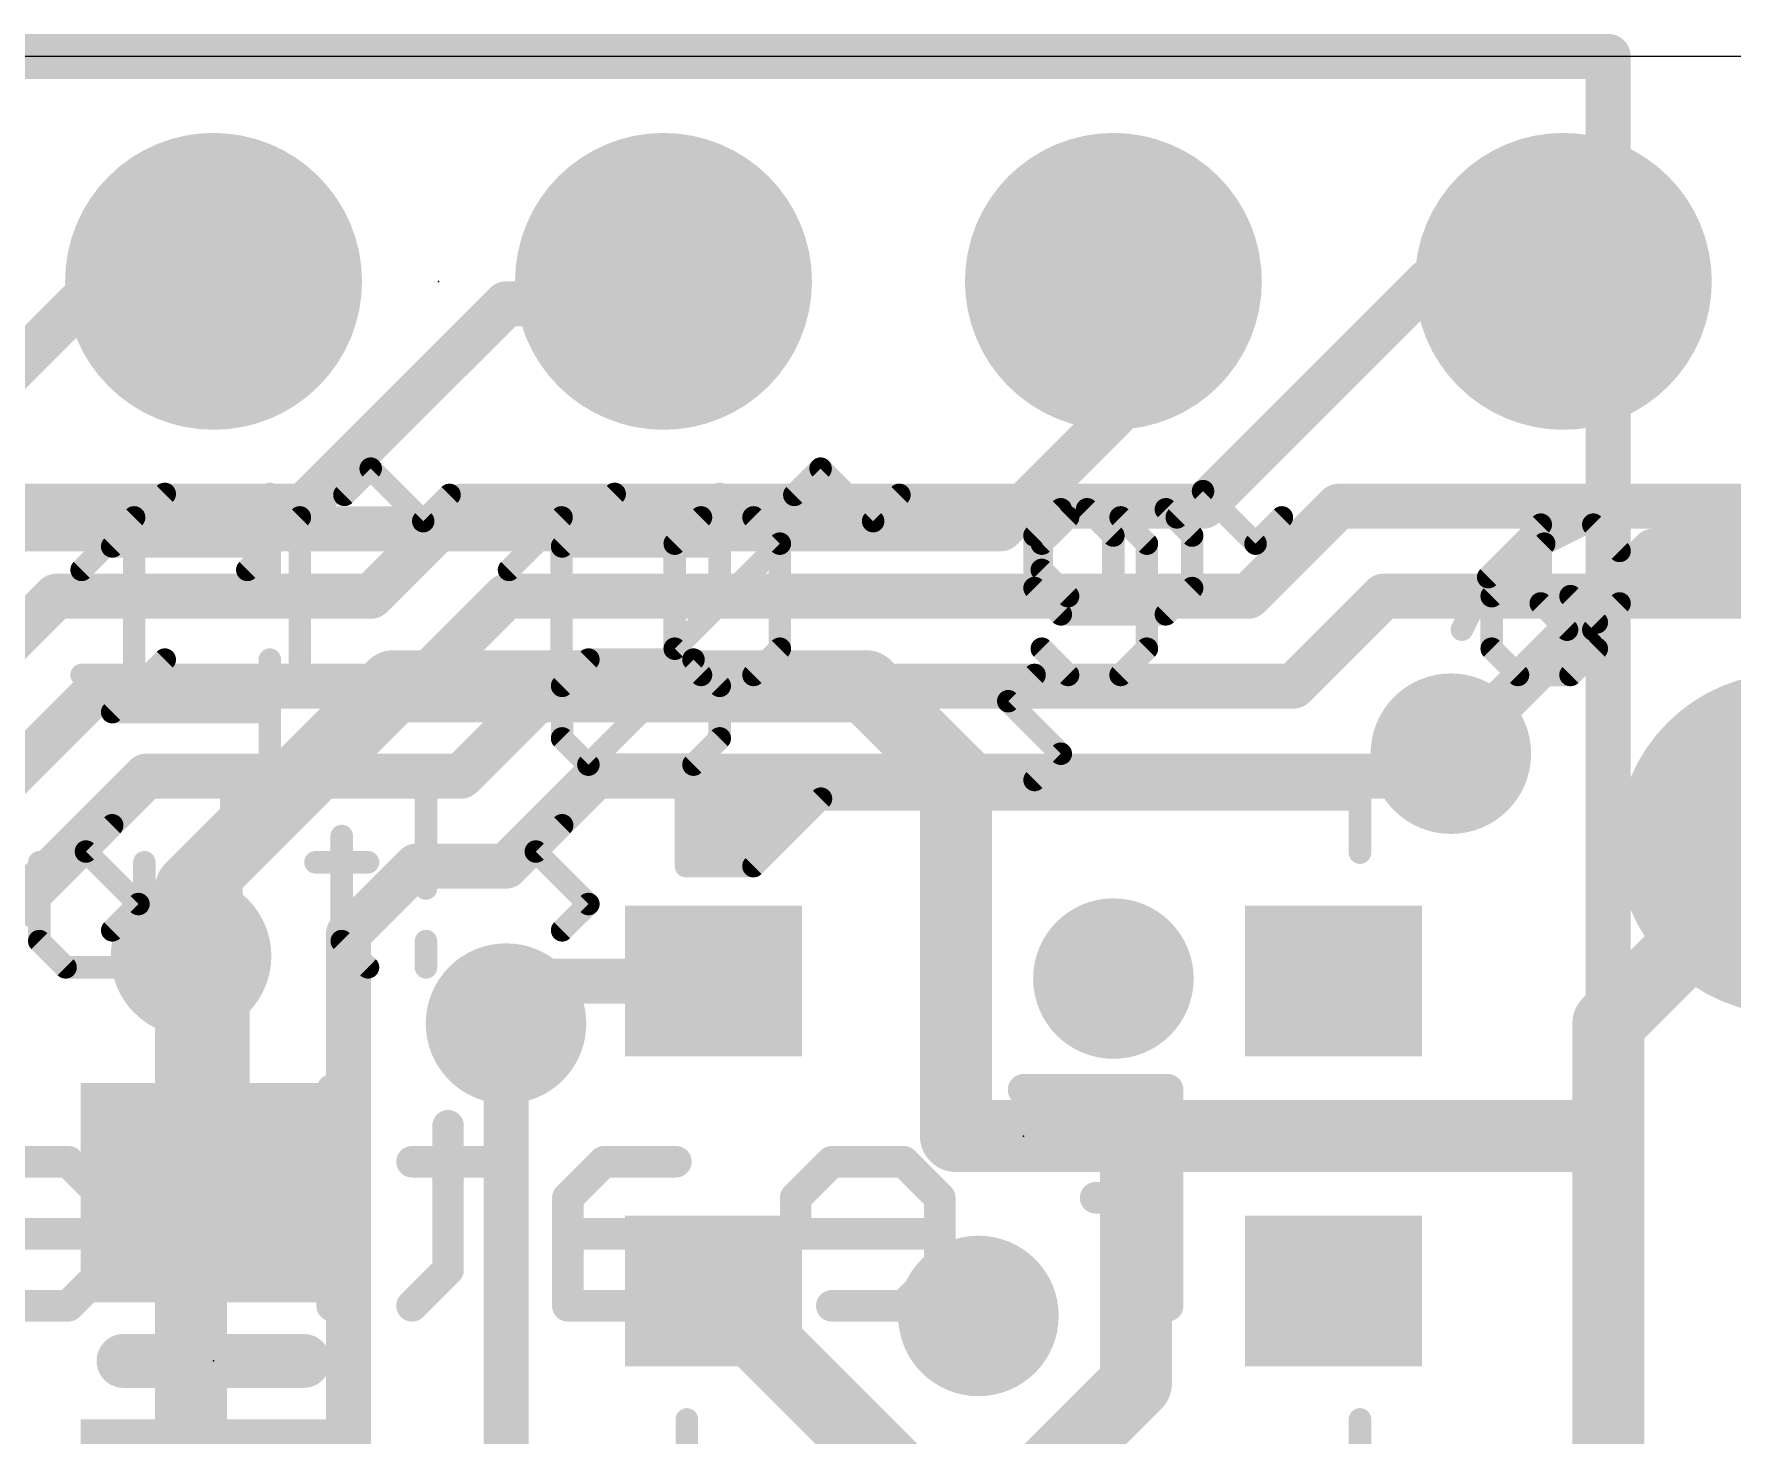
# Model space of a CAD drawing. Extents: x -0.1 to 50.8, y -0.1 to 23.
# Drawn here: x 28.2 to 37.78, y 15.08 to 22.99 of the extents above; entities that cross this region are included whole.
import ezdxf

# ---------------------------------------------------------------- set-up
doc = ezdxf.new("R2010")
doc.units = 0
for name, color, linetype in [('1', 12, 'CONTINUOUS'), ('16', 132, 'CONTINUOUS'), ('17', 110, 'CONTINUOUS'), ('18', 110, 'CONTINUOUS'), ('20', 53, 'CONTINUOUS'), ('21', 40, 'CONTINUOUS'), ('22', 6, 'CONTINUOUS'), ('23', 40, 'CONTINUOUS')]:
    doc.layers.add(name, color=color, linetype=linetype)

# ---------------------------------------------------------------- blocks, each defined once
blk = doc.blocks.new('RECT')
blk.add_solid([(-0.5, -0.5), (0.5, -0.5), (-0.5, 0.5), (0.5, 0.5)])
blk = doc.blocks.new('ROUNDP')
at = {"const_width": 0.5}
blk.add_lwpolyline([(0, -0.25, 1), (0, 0.25, 1), (0, -0.25)], format="xyb", dxfattribs=at)
blk = doc.blocks.new('ROUNDV')
at = {"const_width": 0.5}
blk.add_lwpolyline([(0, -0.25, 1), (0, 0.25, 1), (0, -0.25)], format="xyb", dxfattribs=at)

msp = doc.modelspace()

# ---------------------------------------------------------------- linework, layer by layer
at = {"layer": '1'}
for points, const_width in [([(37.084, 22.86), (0, 22.86)], 0.254), ([(37.084, 0), (37.084, 22.86)], 0.254), ([(34.29, 20.828), (34.29, 21.59)], 0.254), ([(33.655, 20.193), (34.29, 20.828)], 0.254), ([(28.067, 20.193), (33.655, 20.193)], 0.254), ([(36.195, 18.923), (37.338, 20.066)], 0.254), ([(37.338, 20.066), (38.354, 20.066)], 0.254), ([(29.083, 18.161), (30.226, 19.304)], 0.4064), ([(30.226, 19.304), (32.893, 19.304)], 0.4064), ([(32.893, 19.304), (33.401, 18.796)], 0.4064), ([(33.401, 18.796), (33.401, 16.764)], 0.4064), ([(37.084, 17.399), (38.1, 18.415)], 0.4064), ([(29.083, 17.78), (29.083, 18.161)], 0.4064), ([(29.083, 17.78), (29.21, 17.653)], 0.4064), ([(29.21, 17.653), (29.21, 16.444)], 0.4064), ([(31.101, 17.639), (30.861, 17.399)], 0.254), ([(32.032, 17.639), (31.101, 17.639)], 0.254), ([(37.084, 16.764), (37.084, 17.399)], 0.4064), ([(33.401, 16.764), (34.544, 16.764)], 0.4064), ([(34.417, 16.637), (34.544, 16.764)], 0.4064), ([(34.544, 16.764), (37.084, 16.764)], 0.4064), ([(37.084, 6.223), (37.084, 16.764)], 0.4064), ([(34.417, 15.367), (34.417, 16.637)], 0.4064), ([(32.032, 15.889), (33.655, 14.266)], 0.4064), ([(33.655, 14.605), (34.417, 15.367)], 0.4064)]:
    msp.add_lwpolyline(points, dxfattribs=dict(at, const_width=const_width))
for points, const_width in [([(37.1475, 22.86, 1), (37.0205, 22.86)], 0.127), ([(37.084, 22.7965, 1), (37.084, 22.9235)], 0.127), ([(34.3535, 21.59, 1), (34.2265, 21.59)], 0.127), ([(34.3349, 20.7831, 1), (34.2451, 20.8729)], 0.127), ([(34.2265, 20.828, 1), (34.3535, 20.828)], 0.127), ([(33.6101, 20.2379, 1), (33.6999, 20.1481)], 0.127), ([(33.655, 20.1295, 1), (33.655, 20.2565)], 0.127), ([(37.338, 20.1295, 1), (37.338, 20.0025)], 0.127), ([(37.3829, 20.0211, 1), (37.2931, 20.1109)], 0.127), ([(30.226, 19.4056, 1), (30.226, 19.2024)], 0.2032), ([(30.2978, 19.2322, 1), (30.1542, 19.3758)], 0.2032), ([(32.9648, 19.3758, 1), (32.8212, 19.2322)], 0.2032), ([(32.893, 19.2024, 1), (32.893, 19.4056)], 0.2032), ([(33.5026, 18.796, 1), (33.2994, 18.796)], 0.2032), ([(36.1501, 18.9679, 1), (36.2399, 18.8781)], 0.127), ([(33.3292, 18.7242, 1), (33.4728, 18.8678)], 0.2032), ([(29.1846, 18.161, 1), (28.9814, 18.161)], 0.2032), ([(29.0112, 18.2328, 1), (29.1548, 18.0892)], 0.2032), ([(29.1548, 17.8518, 1), (29.0112, 17.7082)], 0.2032), ([(28.9814, 17.78, 1), (29.1846, 17.78)], 0.2032), ([(29.3116, 17.653, 1), (29.1084, 17.653)], 0.2032), ([(29.1382, 17.5812, 1), (29.2818, 17.7248)], 0.2032), ([(31.101, 17.7025, 1), (31.101, 17.5755)], 0.127), ([(31.1459, 17.5941, 1), (31.0561, 17.6839)], 0.127), ([(32.032, 17.5755, 1), (32.032, 17.7025)], 0.127), ([(37.1856, 17.399, 1), (36.9824, 17.399)], 0.2032), ([(37.0122, 17.4708, 1), (37.1558, 17.3272)], 0.2032), ([(30.8161, 17.4439, 1), (30.9059, 17.3541)], 0.127), ([(33.401, 16.8656, 1), (33.401, 16.6624)], 0.2032), ([(34.544, 16.8656, 1), (34.544, 16.6624)], 0.2032), ([(34.6158, 16.6922, 1), (34.4722, 16.8358)], 0.2032), ([(34.544, 16.6624, 1), (34.544, 16.8656)], 0.2032), ([(37.1856, 16.764, 1), (36.9824, 16.764)], 0.2032), ([(37.084, 16.6624, 1), (37.084, 16.8656)], 0.2032), ([(33.2994, 16.764, 1), (33.5026, 16.764)], 0.2032), ([(34.5186, 16.637, 1), (34.3154, 16.637)], 0.2032), ([(34.3452, 16.7088, 1), (34.4888, 16.5652)], 0.2032), ([(36.9824, 16.764, 1), (37.1856, 16.764)], 0.2032), ([(29.1084, 16.444, 1), (29.3116, 16.444)], 0.2032), ([(32.1038, 15.9608, 1), (31.9602, 15.8172)], 0.2032), ([(34.4888, 15.2952, 1), (34.3452, 15.4388)], 0.2032), ([(34.3154, 15.367, 1), (34.5186, 15.367)], 0.2032)]:
    msp.add_lwpolyline(points, format="xyb", dxfattribs=dict(at, const_width=const_width))
at = {"layer": '16'}
for points, const_width in [([(0, 22.86), (37.084, 22.86)], 0.254), ([(37.084, 22.86), (37.084, 0)], 0.254), ([(27.305, 20.32), (28.575, 21.59)], 0.254), ([(28.575, 21.59), (29.21, 21.59)], 0.254), ([(31.623, 21.463), (31.75, 21.59)], 0.254), ([(36.068, 21.59), (34.798, 20.32)], 0.254), ([(36.068, 21.59), (36.83, 21.59)], 0.254), ([(29.718, 20.32), (30.861, 21.463)], 0.254), ([(30.861, 21.463), (31.623, 21.463)], 0.254), ([(28.067, 20.32), (29.718, 20.32)], 0.254), ([(30.607, 20.32), (30.099, 19.812)], 0.254), ([(34.798, 20.32), (30.607, 20.32)], 0.254), ([(35.052, 19.812), (35.56, 20.32)], 0.254), ([(35.56, 20.32), (40.005, 20.32)], 0.254), ([(28.321, 19.812), (27.305, 18.796)], 0.254), ([(30.099, 19.812), (28.321, 19.812)], 0.254), ([(30.353, 19.304), (30.861, 19.812)], 0.254), ([(30.861, 19.812), (35.052, 19.812)], 0.254), ([(35.306, 19.304), (35.814, 19.812)], 0.254), ([(35.814, 19.812), (40.386, 19.812)], 0.254), ([(28.575, 19.304), (27.559, 18.288)], 0.254), ([(28.575, 19.304), (30.353, 19.304)], 0.254), ([(30.607, 18.796), (31.115, 19.304)], 0.254), ([(31.115, 19.304), (35.306, 19.304)], 0.254), ([(36.068, 18.796), (36.195, 18.923)], 0.254), ([(28.067, 18.034), (28.829, 18.796)], 0.254), ([(28.829, 18.796), (30.607, 18.796)], 0.254), ([(31.369, 18.796), (30.861, 18.288)], 0.254), ([(31.369, 18.796), (36.068, 18.796)], 0.254), ([(30.353, 18.288), (29.972, 17.907)], 0.254), ([(30.861, 18.288), (30.353, 18.288)], 0.254), ([(29.972, 17.907), (29.972, 14.224)], 0.254), ([(29.083, 14.478), (29.083, 17.78)], 0.4064), ([(30.861, 17.399), (30.861, 13.716)], 0.254)]:
    msp.add_lwpolyline(points, dxfattribs=dict(at, const_width=const_width))
for points, const_width in [([(37.1475, 22.86, 1), (37.0205, 22.86)], 0.127), ([(37.084, 22.7965, 1), (37.084, 22.9235)], 0.127), ([(28.575, 21.6535, 1), (28.575, 21.5265)], 0.127), ([(28.6199, 21.5451, 1), (28.5301, 21.6349)], 0.127), ([(29.21, 21.5265, 1), (29.21, 21.6535)], 0.127), ([(31.7949, 21.5451, 1), (31.7051, 21.6349)], 0.127), ([(36.068, 21.6535, 1), (36.068, 21.5265)], 0.127), ([(36.1129, 21.5451, 1), (36.0231, 21.6349)], 0.127), ([(36.83, 21.5265, 1), (36.83, 21.6535)], 0.127), ([(30.861, 21.5265, 1), (30.861, 21.3995)], 0.127), ([(30.9059, 21.4181, 1), (30.8161, 21.5079)], 0.127), ([(31.5781, 21.5079, 1), (31.6679, 21.4181)], 0.127), ([(31.623, 21.3995, 1), (31.623, 21.5265)], 0.127), ([(29.6731, 20.3649, 1), (29.7629, 20.2751)], 0.127), ([(29.718, 20.2565, 1), (29.718, 20.3835)], 0.127), ([(30.607, 20.3835, 1), (30.607, 20.2565)], 0.127), ([(30.6519, 20.2751, 1), (30.5621, 20.3649)], 0.127), ([(34.7531, 20.3649, 1), (34.8429, 20.2751)], 0.127), ([(34.798, 20.2565, 1), (34.798, 20.3835)], 0.127), ([(35.56, 20.3835, 1), (35.56, 20.2565)], 0.127), ([(35.6049, 20.2751, 1), (35.5151, 20.3649)], 0.127), ([(28.321, 19.8755, 1), (28.321, 19.7485)], 0.127), ([(28.3659, 19.7671, 1), (28.2761, 19.8569)], 0.127), ([(30.0541, 19.8569, 1), (30.1439, 19.7671)], 0.127), ([(30.099, 19.7485, 1), (30.099, 19.8755)], 0.127), ([(30.861, 19.8755, 1), (30.861, 19.7485)], 0.127), ([(30.9059, 19.7671, 1), (30.8161, 19.8569)], 0.127), ([(35.0071, 19.8569, 1), (35.0969, 19.7671)], 0.127), ([(35.052, 19.7485, 1), (35.052, 19.8755)], 0.127), ([(35.814, 19.8755, 1), (35.814, 19.7485)], 0.127), ([(35.8589, 19.7671, 1), (35.7691, 19.8569)], 0.127), ([(28.575, 19.3675, 1), (28.575, 19.2405)], 0.127), ([(28.6199, 19.2591, 1), (28.5301, 19.3489)], 0.127), ([(30.3081, 19.3489, 1), (30.3979, 19.2591)], 0.127), ([(30.353, 19.2405, 1), (30.353, 19.3675)], 0.127), ([(31.115, 19.3675, 1), (31.115, 19.2405)], 0.127), ([(31.1599, 19.2591, 1), (31.0701, 19.3489)], 0.127), ([(35.2611, 19.3489, 1), (35.3509, 19.2591)], 0.127), ([(35.306, 19.2405, 1), (35.306, 19.3675)], 0.127), ([(36.2399, 18.8781, 1), (36.1501, 18.9679)], 0.127), ([(28.829, 18.8595, 1), (28.829, 18.7325)], 0.127), ([(28.8739, 18.7511, 1), (28.7841, 18.8409)], 0.127), ([(30.5621, 18.8409, 1), (30.6519, 18.7511)], 0.127), ([(30.607, 18.7325, 1), (30.607, 18.8595)], 0.127), ([(31.369, 18.8595, 1), (31.369, 18.7325)], 0.127), ([(31.4139, 18.7511, 1), (31.3241, 18.8409)], 0.127), ([(36.0231, 18.8409, 1), (36.1129, 18.7511)], 0.127), ([(36.068, 18.7325, 1), (36.068, 18.8595)], 0.127), ([(30.353, 18.3515, 1), (30.353, 18.2245)], 0.127), ([(30.3979, 18.2431, 1), (30.3081, 18.3329)], 0.127), ([(30.861, 18.2245, 1), (30.861, 18.3515)], 0.127), ([(30.8161, 18.3329, 1), (30.9059, 18.2431)], 0.127), ([(30.0355, 17.907, 1), (29.9085, 17.907)], 0.127), ([(29.1846, 17.78, 1), (28.9814, 17.78)], 0.2032), ([(29.9271, 17.9519, 1), (30.0169, 17.8621)], 0.127), ([(30.9245, 17.399, 1), (30.7975, 17.399)], 0.127)]:
    msp.add_lwpolyline(points, format="xyb", dxfattribs=dict(at, const_width=const_width))
at = {"layer": '20'}
msp.add_line((48.26, 22.86), (2.54, 22.86), dxfattribs=at)
at = {"layer": '21'}
for points, const_width in [([(29.9487, 20.3843), (30.097, 20.5326)], 0.127), ([(30.097, 20.5326), (30.3936, 20.236)], 0.127), ([(32.4887, 20.3843), (32.637, 20.5326)], 0.127), ([(32.637, 20.5326), (32.9336, 20.236)], 0.127), ([(30.3936, 20.236), (30.5419, 20.3843)], 0.127), ([(32.9336, 20.236), (33.0819, 20.3843)], 0.127), ([(34.6477, 20.2573), (34.796, 20.4056)], 0.127), ([(34.796, 20.4056), (35.0926, 20.109)], 0.127), ([(28.465, 19.9607), (28.7616, 20.2573)], 0.127), ([(28.7616, 20.2573), (28.7616, 19.3675)], 0.127), ([(29.4005, 19.9607), (29.6971, 20.2573)], 0.127), ([(29.6971, 20.2573), (29.6971, 19.3675)], 0.127), ([(30.878, 19.9607), (31.1746, 20.2573)], 0.127), ([(31.1746, 20.2573), (31.1746, 19.3675)], 0.127), ([(31.8135, 20.109), (31.9618, 20.2573)], 0.127), ([(31.9618, 20.2573), (32.2584, 20.2573)], 0.127), ([(32.2584, 20.2573), (32.4067, 20.109)], 0.127), ([(34.034, 20.2573), (33.8857, 20.109)], 0.127), ([(34.3306, 20.2573), (34.034, 20.2573)], 0.127), ([(34.4789, 20.109), (34.3306, 20.2573)], 0.127), ([(35.0926, 20.109), (35.2409, 20.2573)], 0.127), ([(37.0189, 20.2573), (36.7223, 20.109)], 0.127), ([(31.8135, 19.5158), (31.8135, 20.109)], 0.127), ([(31.8135, 19.5158), (32.4067, 20.109)], 0.127), ([(32.4067, 20.109), (32.4067, 19.5158)], 0.127), ([(33.8857, 20.109), (33.8857, 19.9607)], 0.127), ([(34.4789, 19.5158), (34.4789, 20.109)], 0.127), ([(36.7223, 20.109), (36.4257, 19.8124)], 0.127), ([(33.8857, 19.9607), (34.034, 19.8124)], 0.127), ([(34.034, 19.8124), (34.4789, 19.8124)], 0.127), ([(36.4257, 19.8124), (36.4257, 19.5158)], 0.127), ([(36.8706, 19.8124), (36.4257, 19.8124)], 0.127), ([(37.0189, 19.6641), (36.8706, 19.8124)], 0.127), ([(37.0189, 19.5158), (37.0189, 19.6641)], 0.127), ([(31.9618, 19.3675), (31.8135, 19.5158)], 0.127), ([(32.4067, 19.5158), (32.2584, 19.3675)], 0.127), ([(33.8857, 19.5158), (34.034, 19.3675)], 0.127), ([(34.3306, 19.3675), (34.4789, 19.5158)], 0.127), ([(36.4257, 19.5158), (36.574, 19.3675)], 0.127), ([(36.8706, 19.3675), (37.0189, 19.5158)], 0.127), ([(28.465, 19.3675), (29.0582, 19.3675)], 0.127), ([(29.4005, 19.3675), (29.9937, 19.3675)], 0.127), ([(30.878, 19.3675), (31.4712, 19.3675)], 0.127), ([(32.2584, 19.3675), (31.9618, 19.3675)], 0.127), ([(34.034, 19.3675), (34.3306, 19.3675)], 0.127), ([(36.574, 19.3675), (36.8706, 19.3675)], 0.127), ([(29.3099, 18.7546), (29.3099, 18.6063)], 0.127), ([(30.4089, 18.7546), (30.4089, 18.1614)], 0.127), ([(31.877, 18.669), (31.877, 18.288)], 0.127), ([(32.639, 18.669), (31.877, 18.669)], 0.127), ([(31.882, 18.364), (31.882, 18.664)], 0.127), ([(31.882, 18.664), (35.682, 18.664)], 0.127), ([(32.258, 18.288), (32.639, 18.669)], 0.127), ([(35.682, 18.664), (35.682, 18.364)], 0.127), ([(31.877, 18.542), (32.512, 18.542)], 0.127), ([(29.9335, 18.458), (29.9335, 17.8648)], 0.127), ([(31.877, 18.415), (32.385, 18.415)], 0.127), ([(28.2261, 18.3097), (28.2261, 17.8648)], 0.127), ([(28.8192, 17.7165), (28.8192, 18.3097)], 0.127), ([(29.1616, 18.3097), (29.3099, 18.3097)], 0.127), ([(29.3099, 18.3097), (29.3099, 17.7165)], 0.127), ([(29.7853, 18.3097), (30.0818, 18.3097)], 0.127), ([(31.877, 18.288), (32.258, 18.288)], 0.127), ([(31.877, 18.288), (32.258, 18.288)], 0.127), ([(28.2261, 17.8648), (28.3743, 17.7165)], 0.127), ([(29.9335, 17.8648), (30.0818, 17.7165)], 0.127), ([(30.4089, 17.8648), (30.4089, 17.7165)], 0.127), ([(28.3743, 17.7165), (28.8192, 17.7165)], 0.127), ([(29.1616, 17.7165), (29.4582, 17.7165)], 0.127), ([(29.718, 15.494), (28.702, 15.494)], 0.3048), ([(31.882, 15.164), (31.882, 14.864)], 0.127), ([(35.682, 14.864), (35.682, 15.164)], 0.127)]:
    msp.add_lwpolyline(points, dxfattribs=dict(at, const_width=const_width))
for points, const_width in [([(30.1195, 20.555, 1), (30.0746, 20.5101)], 0.0635), ([(30.1195, 20.5101, 1), (30.0746, 20.555)], 0.0635), ([(32.6595, 20.555, 1), (32.6146, 20.5101)], 0.0635), ([(32.6595, 20.5101, 1), (32.6146, 20.555)], 0.0635), ([(29.9263, 20.4067, 1), (29.9712, 20.3618)], 0.0635), ([(30.5644, 20.3618, 1), (30.5195, 20.4067)], 0.0635), ([(32.4663, 20.4067, 1), (32.5112, 20.3618)], 0.0635), ([(33.1044, 20.3618, 1), (33.0595, 20.4067)], 0.0635), ([(34.8185, 20.428, 1), (34.7736, 20.3831)], 0.0635), ([(34.8185, 20.3831, 1), (34.7736, 20.428)], 0.0635), ([(28.7933, 20.2573, 1), (28.7298, 20.2573)], 0.0635), ([(28.784, 20.2348, 1), (28.7391, 20.2797)], 0.0635), ([(29.7288, 20.2573, 1), (29.6653, 20.2573)], 0.0635), ([(29.7195, 20.2348, 1), (29.6746, 20.2797)], 0.0635), ([(30.3712, 20.2584, 1), (30.4161, 20.2135)], 0.0635), ([(30.3712, 20.2135, 1), (30.4161, 20.2584)], 0.0635), ([(31.2063, 20.2573, 1), (31.1428, 20.2573)], 0.0635), ([(31.197, 20.2348, 1), (31.1521, 20.2797)], 0.0635), ([(31.9618, 20.289, 1), (31.9618, 20.2255)], 0.0635), ([(31.9842, 20.2348, 1), (31.9393, 20.2797)], 0.0635), ([(32.2808, 20.2797, 1), (32.2359, 20.2348)], 0.0635), ([(32.2584, 20.2255, 1), (32.2584, 20.289)], 0.0635), ([(32.9112, 20.2584, 1), (32.9561, 20.2135)], 0.0635), ([(32.9112, 20.2135, 1), (32.9561, 20.2584)], 0.0635), ([(34.034, 20.289, 1), (34.034, 20.2255)], 0.0635), ([(34.0565, 20.2348, 1), (34.0116, 20.2797)], 0.0635), ([(34.3531, 20.2797, 1), (34.3082, 20.2348)], 0.0635), ([(34.3306, 20.2255, 1), (34.3306, 20.289)], 0.0635), ([(34.6253, 20.2797, 1), (34.6702, 20.2348)], 0.0635), ([(35.2634, 20.2348, 1), (35.2185, 20.2797)], 0.0635), ([(37.0331, 20.2289, 1), (37.0047, 20.2857)], 0.0635), ([(31.8453, 20.109, 1), (31.7818, 20.109)], 0.0635), ([(31.791, 20.1314, 1), (31.836, 20.0865)], 0.0635), ([(32.4384, 20.109, 1), (32.3749, 20.109)], 0.0635), ([(32.4291, 20.0865, 1), (32.3842, 20.1314)], 0.0635), ([(32.3842, 20.0865, 1), (32.4291, 20.1314)], 0.0635), ([(33.9175, 20.109, 1), (33.854, 20.109)], 0.0635), ([(33.8633, 20.1314, 1), (33.9082, 20.0865)], 0.0635), ([(34.5107, 20.109, 1), (34.4472, 20.109)], 0.0635), ([(34.4565, 20.0865, 1), (34.5014, 20.1314)], 0.0635), ([(35.0702, 20.1314, 1), (35.1151, 20.0865)], 0.0635), ([(35.0702, 20.0865, 1), (35.1151, 20.1314)], 0.0635), ([(36.7081, 20.1374, 1), (36.7365, 20.0806)], 0.0635), ([(36.7448, 20.0865, 1), (36.6999, 20.1314)], 0.0635), ([(28.4425, 19.9831, 1), (28.4874, 19.9382)], 0.0635), ([(29.378, 19.9831, 1), (29.423, 19.9382)], 0.0635), ([(30.8555, 19.9831, 1), (30.9004, 19.9382)], 0.0635), ([(33.854, 19.9607, 1), (33.9175, 19.9607)], 0.0635), ([(33.9082, 19.9831, 1), (33.8633, 19.9382)], 0.0635), ([(34.034, 19.8441, 1), (34.034, 19.7806)], 0.0635), ([(34.0116, 19.7899, 1), (34.0565, 19.8348)], 0.0635), ([(34.4789, 19.7806, 1), (34.4789, 19.8441)], 0.0635), ([(36.4575, 19.8124, 1), (36.394, 19.8124)], 0.0635), ([(36.4257, 19.8441, 1), (36.4257, 19.7806)], 0.0635), ([(36.4033, 19.8348, 1), (36.4482, 19.7899)], 0.0635), ([(36.8931, 19.8348, 1), (36.8482, 19.7899)], 0.0635), ([(36.8706, 19.7806, 1), (36.8706, 19.8441)], 0.0635), ([(37.0507, 19.6641, 1), (36.9872, 19.6641)], 0.0635), ([(36.9965, 19.6416, 1), (37.0414, 19.6865)], 0.0635), ([(31.836, 19.5382, 1), (31.791, 19.4933)], 0.0635), ([(31.791, 19.5382, 1), (31.836, 19.4933)], 0.0635), ([(32.4291, 19.4933, 1), (32.3842, 19.5382)], 0.0635), ([(33.9082, 19.5382, 1), (33.8633, 19.4933)], 0.0635), ([(34.5014, 19.4933, 1), (34.4565, 19.5382)], 0.0635), ([(36.4482, 19.5382, 1), (36.4033, 19.4933)], 0.0635), ([(37.0414, 19.4933, 1), (36.9965, 19.5382)], 0.0635), ([(31.7818, 19.5158, 1), (31.8453, 19.5158)], 0.0635), ([(32.3749, 19.5158, 1), (32.4384, 19.5158)], 0.0635), ([(34.4472, 19.5158, 1), (34.5107, 19.5158)], 0.0635), ([(36.394, 19.5158, 1), (36.4575, 19.5158)], 0.0635), ([(36.9872, 19.5158, 1), (37.0507, 19.5158)], 0.0635), ([(28.465, 19.3992, 1), (28.465, 19.3358)], 0.0635), ([(28.7298, 19.3675, 1), (28.7933, 19.3675)], 0.0635), ([(29.0582, 19.3358, 1), (29.0582, 19.3992)], 0.0635), ([(29.4005, 19.3992, 1), (29.4005, 19.3358)], 0.0635), ([(29.6653, 19.3675, 1), (29.7288, 19.3675)], 0.0635), ([(29.9937, 19.3358, 1), (29.9937, 19.3992)], 0.0635), ([(30.878, 19.3992, 1), (30.878, 19.3358)], 0.0635), ([(31.1428, 19.3675, 1), (31.2063, 19.3675)], 0.0635), ([(31.4712, 19.3358, 1), (31.4712, 19.3992)], 0.0635), ([(31.9618, 19.3992, 1), (31.9618, 19.3358)], 0.0635), ([(31.9393, 19.345, 1), (31.9842, 19.39)], 0.0635), ([(32.2359, 19.39, 1), (32.2808, 19.345)], 0.0635), ([(32.2584, 19.3358, 1), (32.2584, 19.3992)], 0.0635), ([(34.034, 19.3992, 1), (34.034, 19.3358)], 0.0635), ([(34.0116, 19.345, 1), (34.0565, 19.39)], 0.0635), ([(34.3082, 19.39, 1), (34.3531, 19.345)], 0.0635), ([(34.3306, 19.3358, 1), (34.3306, 19.3992)], 0.0635), ([(36.574, 19.3992, 1), (36.574, 19.3358)], 0.0635), ([(36.5516, 19.345, 1), (36.5965, 19.39)], 0.0635), ([(36.8482, 19.39, 1), (36.8931, 19.345)], 0.0635), ([(36.8706, 19.3358, 1), (36.8706, 19.3992)], 0.0635), ([(29.3416, 18.7546, 1), (29.2781, 18.7546)], 0.0635), ([(30.4407, 18.7546, 1), (30.3772, 18.7546)], 0.0635), ([(31.877, 18.7007, 1), (31.877, 18.6373)], 0.0635), ([(31.9088, 18.669, 1), (31.8453, 18.669)], 0.0635), ([(31.882, 18.6958, 1), (31.882, 18.6323)], 0.0635), ([(31.9138, 18.664, 1), (31.8503, 18.664)], 0.0635), ([(32.6615, 18.6465, 1), (32.6165, 18.6915)], 0.0635), ([(32.639, 18.6373, 1), (32.639, 18.7007)], 0.0635), ([(35.7138, 18.664, 1), (35.6502, 18.664)], 0.0635), ([(35.682, 18.6323, 1), (35.682, 18.6958)], 0.0635), ([(29.2781, 18.6063, 1), (29.3416, 18.6063)], 0.0635), ([(31.877, 18.5738, 1), (31.877, 18.5103)], 0.0635), ([(32.512, 18.5103, 1), (32.512, 18.5738)], 0.0635), ([(29.9653, 18.458, 1), (29.9018, 18.458)], 0.0635), ([(31.877, 18.4467, 1), (31.877, 18.3833)], 0.0635), ([(32.385, 18.3833, 1), (32.385, 18.4467)], 0.0635), ([(28.2578, 18.3097, 1), (28.1943, 18.3097)], 0.0635), ([(28.851, 18.3097, 1), (28.7875, 18.3097)], 0.0635), ([(29.1616, 18.3414, 1), (29.1616, 18.2779)], 0.0635), ([(29.3416, 18.3097, 1), (29.2781, 18.3097)], 0.0635), ([(29.3099, 18.2779, 1), (29.3099, 18.3414)], 0.0635), ([(29.7853, 18.3414, 1), (29.7853, 18.2779)], 0.0635), ([(30.0818, 18.2779, 1), (30.0818, 18.3414)], 0.0635), ([(31.877, 18.3197, 1), (31.877, 18.2563)], 0.0635), ([(31.877, 18.3197, 1), (31.877, 18.2563)], 0.0635), ([(31.8453, 18.288, 1), (31.9088, 18.288)], 0.0635), ([(31.8503, 18.364, 1), (31.9138, 18.364)], 0.0635), ([(32.2355, 18.3105, 1), (32.2805, 18.2655)], 0.0635), ([(32.258, 18.2563, 1), (32.258, 18.3197)], 0.0635), ([(32.258, 18.2563, 1), (32.258, 18.3197)], 0.0635), ([(35.6502, 18.364, 1), (35.7138, 18.364)], 0.0635), ([(30.3772, 18.1614, 1), (30.4407, 18.1614)], 0.0635), ([(28.2485, 17.8872, 1), (28.2036, 17.8423)], 0.0635), ([(29.956, 17.8872, 1), (29.9111, 17.8423)], 0.0635), ([(30.4407, 17.8648, 1), (30.3772, 17.8648)], 0.0635), ([(28.1943, 17.8648, 1), (28.2578, 17.8648)], 0.0635), ([(29.9018, 17.8648, 1), (29.9653, 17.8648)], 0.0635), ([(28.3743, 17.7482, 1), (28.3743, 17.6848)], 0.0635), ([(28.3519, 17.694, 1), (28.3968, 17.739)], 0.0635), ([(28.7875, 17.7165, 1), (28.851, 17.7165)], 0.0635), ([(28.8192, 17.6848, 1), (28.8192, 17.7482)], 0.0635), ([(29.1616, 17.7482, 1), (29.1616, 17.6848)], 0.0635), ([(29.2781, 17.7165, 1), (29.3416, 17.7165)], 0.0635), ([(29.4582, 17.6848, 1), (29.4582, 17.7482)], 0.0635), ([(30.0594, 17.694, 1), (30.1043, 17.739)], 0.0635), ([(30.3772, 17.7165, 1), (30.4407, 17.7165)], 0.0635), ([(28.702, 15.5702, 1), (28.702, 15.4178)], 0.1524), ([(29.718, 15.4178, 1), (29.718, 15.5702)], 0.1524), ([(31.9138, 15.164, 1), (31.8503, 15.164)], 0.0635), ([(35.7138, 15.164, 1), (35.6502, 15.164)], 0.0635)]:
    msp.add_lwpolyline(points, format="xyb", dxfattribs=dict(at, const_width=const_width))
at = {"layer": '22'}
for points, const_width in [([(28.9343, 20.3898), (28.6377, 20.0932)], 0.127), ([(29.5275, 20.3898), (29.5275, 19.7966)], 0.127), ([(31.4743, 20.3898), (31.1777, 20.0932)], 0.127), ([(32.0675, 20.3898), (32.0675, 19.7966)], 0.127), ([(33.8447, 20.1547), (33.993, 20.303)], 0.127), ([(33.993, 20.303), (34.1413, 20.303)], 0.127), ([(34.1413, 20.303), (34.2896, 20.1547)], 0.127), ([(34.5862, 20.303), (34.7345, 20.1547)], 0.127), ([(36.406, 19.9197), (36.7026, 20.2163)], 0.127), ([(36.7026, 20.2163), (36.9992, 20.2163)], 0.127), ([(36.7026, 19.7714), (36.7026, 20.2163)], 0.127), ([(36.9992, 20.2163), (37.1475, 20.068)], 0.127), ([(28.6377, 20.0932), (29.5275, 20.0932)], 0.127), ([(31.1777, 20.0932), (32.0675, 20.0932)], 0.127), ([(33.8447, 19.8581), (33.8447, 20.1547)], 0.127), ([(34.2896, 20.1547), (34.2896, 19.7098)], 0.127), ([(34.7345, 20.1547), (34.7345, 19.8581)], 0.127), ([(37.1475, 20.068), (37.1475, 19.7714)], 0.127), ([(36.2577, 19.6231), (36.406, 19.9197)], 0.127), ([(33.993, 19.7098), (33.8447, 19.8581)], 0.127), ([(34.7345, 19.8581), (34.5862, 19.7098)], 0.127), ([(34.5862, 19.7098), (33.993, 19.7098)], 0.127), ([(36.8509, 19.6231), (36.7026, 19.7714)], 0.127), ([(37.1475, 19.7714), (36.9992, 19.6231)], 0.127), ([(36.9992, 19.6231), (36.8509, 19.6231)], 0.127), ([(28.9343, 19.4543), (28.6377, 19.1577)], 0.127), ([(29.5275, 19.4543), (29.5275, 18.8611)], 0.127), ([(31.326, 19.4543), (31.1777, 19.306)], 0.127), ([(31.9192, 19.4543), (31.326, 19.4543)], 0.127), ([(31.9192, 19.4543), (31.326, 18.8611)], 0.127), ([(32.0675, 19.306), (31.9192, 19.4543)], 0.127), ([(31.1777, 19.306), (31.1777, 19.0094)], 0.127), ([(32.0675, 19.0094), (32.0675, 19.306)], 0.127), ([(33.8447, 19.3675), (33.6964, 19.2192)], 0.127), ([(33.6964, 19.2192), (33.993, 18.9226)], 0.127), ([(28.6377, 19.1577), (29.5275, 19.1577)], 0.127), ([(31.1777, 19.0094), (31.326, 18.8611)], 0.127), ([(31.9192, 18.8611), (32.0675, 19.0094)], 0.127), ([(33.993, 18.9226), (33.8447, 18.7743)], 0.127), ([(31.326, 18.8611), (31.9192, 18.8611)], 0.127), ([(28.6377, 18.5187), (28.4894, 18.3705)], 0.127), ([(31.1777, 18.5187), (31.0294, 18.3705)], 0.127), ([(28.4894, 18.3705), (28.786, 18.0739)], 0.127), ([(31.0294, 18.3705), (31.326, 18.0739)], 0.127), ([(28.786, 18.0739), (28.6377, 17.9256)], 0.127), ([(31.326, 18.0739), (31.1777, 17.9256)], 0.127), ([(29.8796, 17.0254), (29.8796, 15.8052)], 0.1778), ([(34.5962, 17.0254), (33.7827, 17.0254)], 0.1778), ([(34.5962, 15.8052), (34.5962, 17.0254)], 0.1778), ([(30.5338, 16.822), (30.5338, 16.0085)], 0.1778), ([(28.3899, 16.6186), (27.9832, 16.6186)], 0.1778), ([(28.5933, 16.4153), (28.3899, 16.6186)], 0.1778), ([(29.2695, 16.6186), (29.0661, 16.4153)], 0.1778), ([(29.6763, 16.6186), (29.2695, 16.6186)], 0.1778), ([(29.8796, 16.4153), (29.6763, 16.6186)], 0.1778), ([(30.7372, 16.6186), (30.3305, 16.6186)], 0.1778), ([(31.4134, 16.6186), (31.21, 16.4153)], 0.1778), ([(31.8202, 16.6186), (31.4134, 16.6186)], 0.1778), ([(32.6998, 16.6186), (32.4964, 16.4153)], 0.1778), ([(33.1065, 16.6186), (32.6998, 16.6186)], 0.1778), ([(33.3099, 16.4153), (33.1065, 16.6186)], 0.1778), ([(28.5933, 16.0085), (28.5933, 16.4153)], 0.1778), ([(29.0661, 16.4153), (29.0661, 15.8052)], 0.1778), ([(31.21, 16.4153), (31.21, 15.8052)], 0.1778), ([(32.4964, 16.4153), (32.4964, 16.2119)], 0.1778), ([(33.3099, 16.0085), (33.3099, 16.4153)], 0.1778), ([(34.5962, 16.4153), (34.1895, 16.4153)], 0.1778), ([(27.7798, 16.2119), (28.5933, 16.2119)], 0.1778), ([(31.8202, 16.2119), (31.21, 16.2119)], 0.1778), ([(32.0235, 16.0085), (31.8202, 16.2119)], 0.1778), ([(32.4964, 16.2119), (33.3099, 16.2119)], 0.1778), ([(28.3899, 15.8052), (28.5933, 16.0085)], 0.1778), ([(30.5338, 16.0085), (30.3305, 15.8052)], 0.1778), ([(31.8202, 15.8052), (32.0235, 16.0085)], 0.1778), ([(33.1065, 15.8052), (33.3099, 16.0085)], 0.1778), ([(27.9832, 15.8052), (28.3899, 15.8052)], 0.1778), ([(31.21, 15.8052), (31.8202, 15.8052)], 0.1778), ([(32.6998, 15.8052), (33.1065, 15.8052)], 0.1778)]:
    msp.add_lwpolyline(points, dxfattribs=dict(at, const_width=const_width))
for points, const_width in [([(28.9568, 20.3673, 1), (28.9119, 20.4122)], 0.0635), ([(29.5592, 20.3898, 1), (29.4958, 20.3898)], 0.0635), ([(31.4968, 20.3673, 1), (31.4519, 20.4122)], 0.0635), ([(32.0993, 20.3898, 1), (32.0358, 20.3898)], 0.0635), ([(33.993, 20.3348, 1), (33.993, 20.2713)], 0.0635), ([(34.0155, 20.2806, 1), (33.9706, 20.3255)], 0.0635), ([(34.1638, 20.3255, 1), (34.1189, 20.2806)], 0.0635), ([(34.1413, 20.2713, 1), (34.1413, 20.3348)], 0.0635), ([(34.6087, 20.3255, 1), (34.5638, 20.2806)], 0.0635), ([(36.7026, 20.248, 1), (36.7026, 20.1845)], 0.0635), ([(36.7344, 20.2163, 1), (36.6709, 20.2163)], 0.0635), ([(36.7251, 20.1938, 1), (36.6802, 20.2387)], 0.0635), ([(37.0217, 20.2387, 1), (36.9768, 20.1938)], 0.0635), ([(36.9992, 20.1845, 1), (36.9992, 20.248)], 0.0635), ([(28.6377, 20.1249, 1), (28.6377, 20.0614)], 0.0635), ([(28.6153, 20.1156, 1), (28.6602, 20.0707)], 0.0635), ([(29.5275, 20.0614, 1), (29.5275, 20.1249)], 0.0635), ([(31.1777, 20.1249, 1), (31.1777, 20.0614)], 0.0635), ([(31.1553, 20.1156, 1), (31.2002, 20.0707)], 0.0635), ([(32.0675, 20.0614, 1), (32.0675, 20.1249)], 0.0635), ([(33.8765, 20.1547, 1), (33.813, 20.1547)], 0.0635), ([(33.8223, 20.1772, 1), (33.8672, 20.1323)], 0.0635), ([(34.3214, 20.1547, 1), (34.2579, 20.1547)], 0.0635), ([(34.2672, 20.1323, 1), (34.3121, 20.1772)], 0.0635), ([(34.7663, 20.1547, 1), (34.7028, 20.1547)], 0.0635), ([(34.712, 20.1323, 1), (34.757, 20.1772)], 0.0635), ([(37.1793, 20.068, 1), (37.1157, 20.068)], 0.0635), ([(37.125, 20.0455, 1), (37.17, 20.0904)], 0.0635), ([(36.3836, 19.9421, 1), (36.4285, 19.8972)], 0.0635), ([(36.4344, 19.9055, 1), (36.3776, 19.9339)], 0.0635), ([(33.813, 19.8581, 1), (33.8765, 19.8581)], 0.0635), ([(33.8672, 19.8806, 1), (33.8223, 19.8357)], 0.0635), ([(34.7028, 19.8581, 1), (34.7663, 19.8581)], 0.0635), ([(34.757, 19.8357, 1), (34.712, 19.8806)], 0.0635), ([(29.4958, 19.7966, 1), (29.5592, 19.7966)], 0.0635), ([(32.0358, 19.7966, 1), (32.0993, 19.7966)], 0.0635), ([(33.993, 19.7416, 1), (33.993, 19.6781)], 0.0635), ([(33.9706, 19.6874, 1), (34.0155, 19.7323)], 0.0635), ([(34.5638, 19.7323, 1), (34.6087, 19.6874)], 0.0635), ([(34.5862, 19.6781, 1), (34.5862, 19.7416)], 0.0635), ([(36.7251, 19.7938, 1), (36.6802, 19.7489)], 0.0635), ([(36.6709, 19.7714, 1), (36.7344, 19.7714)], 0.0635), ([(37.1157, 19.7714, 1), (37.1793, 19.7714)], 0.0635), ([(37.17, 19.7489, 1), (37.125, 19.7938)], 0.0635), ([(34.2579, 19.7098, 1), (34.3214, 19.7098)], 0.0635), ([(36.2293, 19.6373, 1), (36.2861, 19.6089)], 0.0635), ([(36.8509, 19.6548, 1), (36.8509, 19.5913)], 0.0635), ([(36.8285, 19.6006, 1), (36.8734, 19.6455)], 0.0635), ([(36.9768, 19.6455, 1), (37.0217, 19.6006)], 0.0635), ([(36.9992, 19.5913, 1), (36.9992, 19.6548)], 0.0635), ([(28.9568, 19.4318, 1), (28.9119, 19.4767)], 0.0635), ([(29.5592, 19.4543, 1), (29.4958, 19.4543)], 0.0635), ([(31.326, 19.486, 1), (31.326, 19.4225)], 0.0635), ([(31.3485, 19.4318, 1), (31.3036, 19.4767)], 0.0635), ([(31.9417, 19.4767, 1), (31.8968, 19.4318)], 0.0635), ([(31.9417, 19.4318, 1), (31.8968, 19.4767)], 0.0635), ([(31.9192, 19.4225, 1), (31.9192, 19.486)], 0.0635), ([(31.2095, 19.306, 1), (31.146, 19.306)], 0.0635), ([(32.0993, 19.306, 1), (32.0358, 19.306)], 0.0635), ([(33.8672, 19.345, 1), (33.8223, 19.39)], 0.0635), ([(31.1553, 19.3284, 1), (31.2002, 19.2835)], 0.0635), ([(32.045, 19.2835, 1), (32.09, 19.3284)], 0.0635), ([(33.7189, 19.2417, 1), (33.674, 19.1968)], 0.0635), ([(33.674, 19.2417, 1), (33.7189, 19.1968)], 0.0635), ([(28.6377, 19.1894, 1), (28.6377, 19.1259)], 0.0635), ([(28.6153, 19.1801, 1), (28.6602, 19.1352)], 0.0635), ([(29.5275, 19.1259, 1), (29.5275, 19.1894)], 0.0635), ([(31.2002, 19.0318, 1), (31.1553, 18.9869)], 0.0635), ([(31.146, 19.0094, 1), (31.2095, 19.0094)], 0.0635), ([(32.0358, 19.0094, 1), (32.0993, 19.0094)], 0.0635), ([(32.09, 18.9869, 1), (32.045, 19.0318)], 0.0635), ([(34.0155, 18.9002, 1), (33.9706, 18.9451)], 0.0635), ([(29.4958, 18.8611, 1), (29.5592, 18.8611)], 0.0635), ([(31.326, 18.8928, 1), (31.326, 18.8293)], 0.0635), ([(31.3036, 18.8835, 1), (31.3485, 18.8386)], 0.0635), ([(31.3036, 18.8386, 1), (31.3485, 18.8835)], 0.0635), ([(31.8968, 18.8835, 1), (31.9417, 18.8386)], 0.0635), ([(31.9192, 18.8293, 1), (31.9192, 18.8928)], 0.0635), ([(33.9706, 18.9002, 1), (34.0155, 18.9451)], 0.0635), ([(33.8223, 18.7968, 1), (33.8672, 18.7519)], 0.0635), ([(28.6602, 18.4963, 1), (28.6153, 18.5412)], 0.0635), ([(31.2002, 18.4963, 1), (31.1553, 18.5412)], 0.0635), ([(28.5119, 18.3929, 1), (28.467, 18.348)], 0.0635), ([(28.467, 18.3929, 1), (28.5119, 18.348)], 0.0635), ([(31.0519, 18.3929, 1), (31.007, 18.348)], 0.0635), ([(31.007, 18.3929, 1), (31.0519, 18.348)], 0.0635), ([(28.8085, 18.0514, 1), (28.7636, 18.0963)], 0.0635), ([(28.7636, 18.0514, 1), (28.8085, 18.0963)], 0.0635), ([(31.3485, 18.0514, 1), (31.3036, 18.0963)], 0.0635), ([(31.3036, 18.0514, 1), (31.3485, 18.0963)], 0.0635), ([(28.6153, 17.948, 1), (28.6602, 17.9031)], 0.0635), ([(31.1553, 17.948, 1), (31.2002, 17.9031)], 0.0635), ([(29.9241, 17.0254, 1), (29.8352, 17.0254)], 0.0889), ([(33.7827, 17.0698, 1), (33.7827, 16.9809)], 0.0889), ([(34.6407, 17.0254, 1), (34.5518, 17.0254)], 0.0889), ([(34.5962, 16.9809, 1), (34.5962, 17.0698)], 0.0889), ([(30.5783, 16.822, 1), (30.4894, 16.822)], 0.0889), ([(28.4214, 16.6501, 1), (28.3585, 16.5872)], 0.0889), ([(28.3899, 16.5742, 1), (28.3899, 16.6631)], 0.0889), ([(29.2695, 16.6631, 1), (29.2695, 16.5742)], 0.0889), ([(29.3009, 16.5872, 1), (29.2381, 16.6501)], 0.0889), ([(29.7077, 16.6501, 1), (29.6448, 16.5872)], 0.0889), ([(29.6763, 16.5742, 1), (29.6763, 16.6631)], 0.0889), ([(30.3305, 16.6631, 1), (30.3305, 16.5742)], 0.0889), ([(30.7372, 16.5742, 1), (30.7372, 16.6631)], 0.0889), ([(31.4134, 16.6631, 1), (31.4134, 16.5742)], 0.0889), ([(31.4448, 16.5872, 1), (31.382, 16.6501)], 0.0889), ([(31.8202, 16.5742, 1), (31.8202, 16.6631)], 0.0889), ([(32.6998, 16.6631, 1), (32.6998, 16.5742)], 0.0889), ([(32.7312, 16.5872, 1), (32.6683, 16.6501)], 0.0889), ([(33.1379, 16.6501, 1), (33.0751, 16.5872)], 0.0889), ([(33.1065, 16.5742, 1), (33.1065, 16.6631)], 0.0889), ([(28.6378, 16.4153, 1), (28.5489, 16.4153)], 0.0889), ([(28.5619, 16.3838, 1), (28.6247, 16.4467)], 0.0889), ([(29.1106, 16.4153, 1), (29.0217, 16.4153)], 0.0889), ([(29.0347, 16.4467, 1), (29.0976, 16.3838)], 0.0889), ([(29.8482, 16.3838, 1), (29.9111, 16.4467)], 0.0889), ([(31.1786, 16.4467, 1), (31.2415, 16.3838)], 0.0889), ([(31.2545, 16.4153, 1), (31.1656, 16.4153)], 0.0889), ([(32.4649, 16.4467, 1), (32.5278, 16.3838)], 0.0889), ([(32.5408, 16.4153, 1), (32.4519, 16.4153)], 0.0889), ([(33.3543, 16.4153, 1), (33.2654, 16.4153)], 0.0889), ([(33.2784, 16.3838, 1), (33.3413, 16.4467)], 0.0889), ([(34.1895, 16.4597, 1), (34.1895, 16.3708)], 0.0889), ([(34.5962, 16.3708, 1), (34.5962, 16.4597)], 0.0889), ([(28.5933, 16.1674, 1), (28.5933, 16.2563)], 0.0889), ([(31.21, 16.2563, 1), (31.21, 16.1674)], 0.0889), ([(31.8516, 16.2433, 1), (31.7887, 16.1805)], 0.0889), ([(31.8202, 16.1674, 1), (31.8202, 16.2563)], 0.0889), ([(32.4964, 16.2563, 1), (32.4964, 16.1674)], 0.0889), ([(33.3099, 16.1674, 1), (33.3099, 16.2563)], 0.0889), ([(32.4519, 16.2119, 1), (32.5408, 16.2119)], 0.0889), ([(28.5489, 16.0085, 1), (28.6378, 16.0085)], 0.0889), ([(28.6247, 15.9771, 1), (28.5619, 16.04)], 0.0889), ([(30.4894, 16.0085, 1), (30.5783, 16.0085)], 0.0889), ([(30.5653, 15.9771, 1), (30.5024, 16.04)], 0.0889), ([(32.055, 15.9771, 1), (31.9921, 16.04)], 0.0889), ([(31.9921, 15.9771, 1), (32.055, 16.04)], 0.0889), ([(33.2654, 16.0085, 1), (33.3543, 16.0085)], 0.0889), ([(33.3413, 15.9771, 1), (33.2784, 16.04)], 0.0889), ([(28.3585, 15.8366, 1), (28.4214, 15.7737)], 0.0889), ([(28.3899, 15.7607, 1), (28.3899, 15.8496)], 0.0889), ([(29.0217, 15.8052, 1), (29.1106, 15.8052)], 0.0889), ([(29.8352, 15.8052, 1), (29.9241, 15.8052)], 0.0889), ([(30.299, 15.8366, 1), (30.3619, 15.7737)], 0.0889), ([(31.21, 15.8496, 1), (31.21, 15.7607)], 0.0889), ([(31.1656, 15.8052, 1), (31.2545, 15.8052)], 0.0889), ([(31.7887, 15.8366, 1), (31.8516, 15.7737)], 0.0889), ([(31.8202, 15.7607, 1), (31.8202, 15.8496)], 0.0889), ([(32.6998, 15.8496, 1), (32.6998, 15.7607)], 0.0889), ([(33.0751, 15.8366, 1), (33.1379, 15.7737)], 0.0889), ([(33.1065, 15.7607, 1), (33.1065, 15.8496)], 0.0889), ([(34.5518, 15.8052, 1), (34.6407, 15.8052)], 0.0889)]:
    msp.add_lwpolyline(points, format="xyb", dxfattribs=dict(at, const_width=const_width))
at = {"layer": '23'}
for p in [(30.48, 21.59), (33.782, 16.764), (29.21, 15.494)]:
    msp.add_point(p, dxfattribs=at)

# ---------------------------------------------------------------- block references
at = {"layer": '1', "xscale": 0.85, "rotation": 90}
for p in [(32.032, 17.639), (35.532, 17.639), (32.032, 15.889), (35.532, 15.889)]:
    msp.add_blockref('RECT', p, dxfattribs=at)
at = {"layer": '1', "xscale": 1.24, "yscale": 1.5, "rotation": 270}
for p in [(29.21, 16.444), (29.21, 14.544)]:
    msp.add_blockref('RECT', p, dxfattribs=at)
at = {"layer": '17', "xscale": 1.6764, "yscale": 1.6764, "rotation": 90}
for p in [(29.21, 21.59), (29.21, 21.59), (31.75, 21.59), (31.75, 21.59), (34.29, 21.59), (34.29, 21.59), (36.83, 21.59), (36.83, 21.59)]:
    msp.add_blockref('ROUNDP', p, dxfattribs=at)
at = {"layer": '18'}
for p, xscale, yscale in [((36.195, 18.923), 0.9064, 0.9064), ((36.195, 18.923), 0.9064, 0.9064), ((38.1, 18.415), 1.9304, 1.9304), ((38.1, 18.415), 1.9304, 1.9304), ((29.083, 17.78), 0.9064, 0.9064), ((29.083, 17.78), 0.9064, 0.9064), ((34.29, 17.653), 0.9064, 0.9064), ((34.29, 17.653), 0.9064, 0.9064), ((30.861, 17.399), 0.9064, 0.9064), ((30.861, 17.399), 0.9064, 0.9064), ((33.528, 15.748), 0.9064, 0.9064), ((33.528, 15.748), 0.9064, 0.9064)]:
    msp.add_blockref('ROUNDV', p, dxfattribs=dict(at, xscale=xscale, yscale=yscale))

doc.saveas('drawing.dxf')
